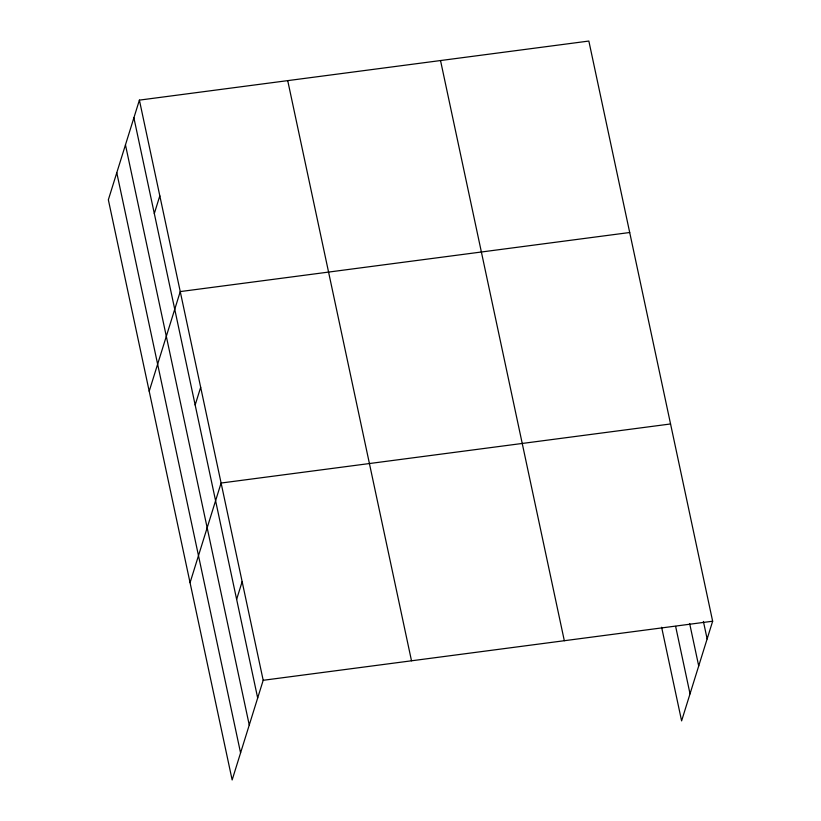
<?xml version="1.0" encoding="UTF-8"?>
<svg xmlns="http://www.w3.org/2000/svg" width="821" height="821" viewBox="0 0 821 821"><rect width="100%" height="100%" fill="white"/><g stroke="black" fill="none" stroke-linecap="round" stroke-linejoin="round"><path stroke-width="1.23" d="M139.396 100.121L108.351 199.78L232.148 779.95L263.192 680.291L139.396 100.121L588.852 41.05L712.649 621.22L681.604 720.879L661.623 627.244M154.317 213.532L159.818 195.85M149.206 391.237L180.251 291.578L629.707 232.507M195.162 404.989L200.673 387.307M190.061 582.694L221.095 483.035L670.552 423.964M236.633 599.351L242.144 581.658M263.192 680.291L712.649 621.22M703.402 621.435L707.138 638.912M689.65 623.519L698.712 665.964M675.642 626.413L690.03 693.837M440.528 60.538L564.325 640.719M287.719 80.622L411.506 660.802M133.885 117.803L257.681 697.983M125.459 144.855L249.256 725.025M116.777 172.728L240.574 752.898"/></g></svg>
